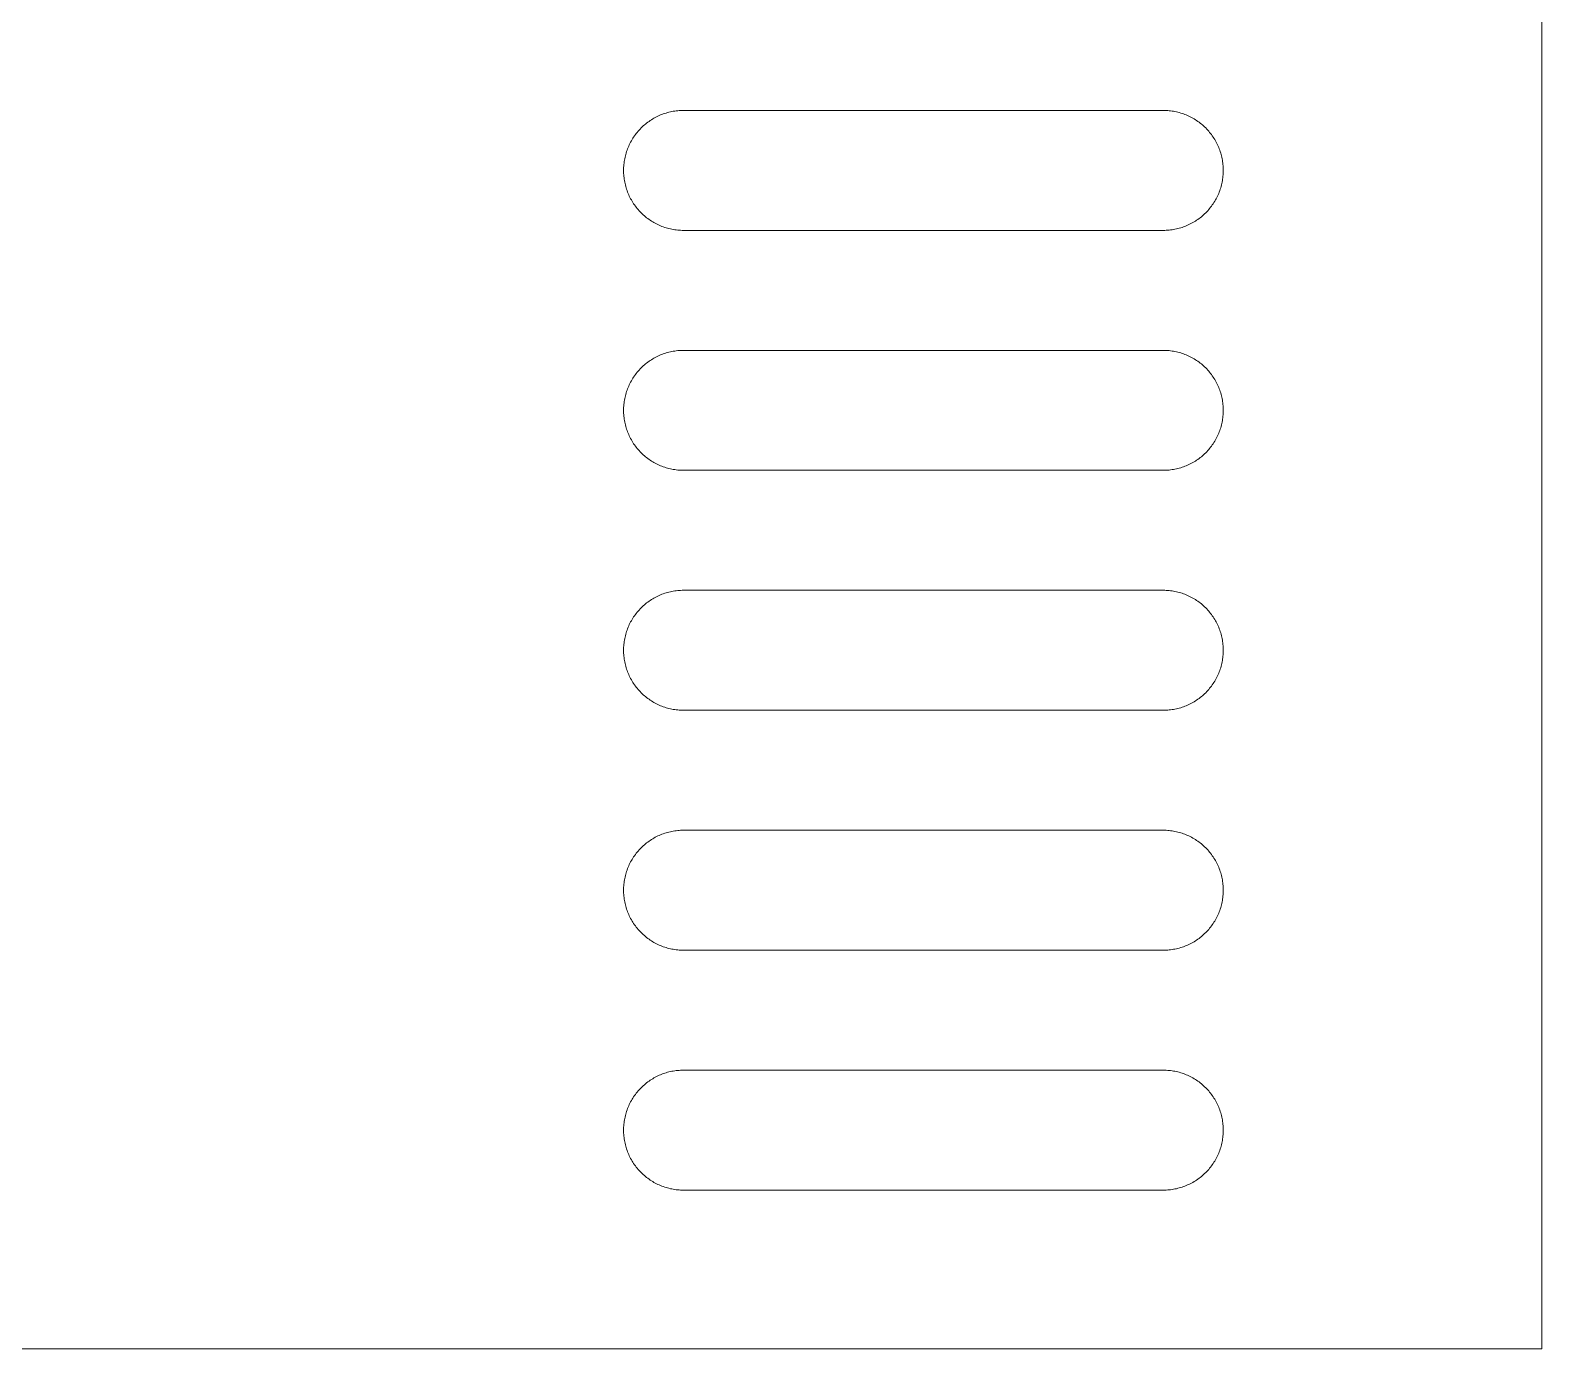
# Model space of a CAD drawing. Header units: millimetres. Extents: x -159872 to 386485, y -250577 to 158966.
# Drawn here: x 159329.5 to 159386.2, y 8849.1 to 8898.6 of the extents above; entities that cross this region are included whole.
import ezdxf

# ---------------------------------------------------------------- set-up
doc = ezdxf.new("R2010")
doc.units = ezdxf.units.MM
doc.header["$PDMODE"] = 1
doc.header["$PDSIZE"] = -2
doc.layers.add('LDS-equipment-kitchen equipment', color=3, linetype='Continuous', lineweight=13)

# ---------------------------------------------------------------- blocks, each defined once
blk = doc.blocks.new('Group-344')
at = {"layer": 'LDS-equipment-kitchen equipment'}
for points in [[(98712.687, 45306.623, 0), (98712.687, 45989.023, 0)], [(98680.487, 45353.073, 0), (98680.432, 45353.073, 0), (98680.377, 45353.07, 0), (98680.322, 45353.067, 0), (98680.267, 45353.062, 0), (98680.212, 45353.056, 0), (98680.157, 45353.049, 0), (98680.102, 45353.04, 0), (98680.048, 45353.03, 0), (98679.994, 45353.019, 0), (98679.94, 45353.006, 0), (98679.887, 45352.992, 0), (98679.834, 45352.976, 0), (98679.781, 45352.96, 0), (98679.729, 45352.942, 0), (98679.677, 45352.922, 0), (98679.626, 45352.902, 0), (98679.575, 45352.88, 0), (98679.525, 45352.857, 0), (98679.476, 45352.833, 0), (98679.427, 45352.808, 0), (98679.378, 45352.781, 0), (98679.33, 45352.753, 0), (98679.283, 45352.724, 0), (98679.237, 45352.694, 0), (98679.192, 45352.663, 0), (98679.147, 45352.63, 0), (98679.103, 45352.597, 0), (98679.06, 45352.562, 0), (98679.018, 45352.527, 0), (98678.976, 45352.49, 0), (98678.936, 45352.453, 0), (98678.896, 45352.414, 0), (98678.858, 45352.375, 0), (98678.82, 45352.334, 0), (98678.783, 45352.293, 0), (98678.748, 45352.251, 0), (98678.713, 45352.207, 0), (98678.68, 45352.164, 0), (98678.648, 45352.119, 0), (98678.616, 45352.073, 0), (98678.586, 45352.027, 0), (98678.557, 45351.98, 0), (98678.529, 45351.932, 0), (98678.503, 45351.884, 0), (98678.477, 45351.835, 0), (98678.453, 45351.785, 0), (98678.43, 45351.735, 0), (98678.408, 45351.684, 0), (98678.388, 45351.633, 0), (98678.369, 45351.581, 0), (98678.351, 45351.529, 0), (98678.334, 45351.476, 0), (98678.319, 45351.423, 0), (98678.305, 45351.37, 0), (98678.292, 45351.316, 0), (98678.28, 45351.262, 0), (98678.27, 45351.208, 0), (98678.262, 45351.153, 0), (98678.254, 45351.099, 0), (98678.248, 45351.044, 0), (98678.243, 45350.989, 0), (98678.24, 45350.934, 0), (98678.238, 45350.878, 0), (98678.237, 45350.823, 0)], [(98698.487, 45353.073, 0), (98680.487, 45353.073, 0)], [(98700.737, 45350.823, 0), (98700.737, 45350.878, 0), (98700.735, 45350.934, 0), (98700.731, 45350.989, 0), (98700.726, 45351.044, 0), (98700.72, 45351.099, 0), (98700.713, 45351.153, 0), (98700.704, 45351.208, 0), (98700.694, 45351.262, 0), (98700.683, 45351.316, 0), (98700.67, 45351.37, 0), (98700.656, 45351.423, 0), (98700.64, 45351.476, 0), (98700.624, 45351.529, 0), (98700.606, 45351.581, 0), (98700.586, 45351.633, 0), (98700.566, 45351.684, 0), (98700.544, 45351.735, 0), (98700.521, 45351.785, 0), (98700.497, 45351.835, 0), (98700.472, 45351.884, 0), (98700.445, 45351.932, 0), (98700.417, 45351.98, 0), (98700.388, 45352.027, 0), (98700.358, 45352.073, 0), (98700.327, 45352.119, 0), (98700.294, 45352.164, 0), (98700.261, 45352.207, 0), (98700.227, 45352.251, 0), (98700.191, 45352.293, 0), (98700.154, 45352.334, 0), (98700.117, 45352.375, 0), (98700.078, 45352.414, 0), (98700.039, 45352.453, 0), (98699.998, 45352.49, 0), (98699.957, 45352.527, 0), (98699.915, 45352.562, 0), (98699.872, 45352.597, 0), (98699.828, 45352.63, 0), (98699.783, 45352.663, 0), (98699.737, 45352.694, 0), (98699.691, 45352.724, 0), (98699.644, 45352.753, 0), (98699.596, 45352.781, 0), (98699.548, 45352.808, 0), (98699.499, 45352.833, 0), (98699.449, 45352.857, 0), (98699.399, 45352.88, 0), (98699.348, 45352.902, 0), (98699.297, 45352.922, 0), (98699.245, 45352.942, 0), (98699.193, 45352.96, 0), (98699.14, 45352.976, 0), (98699.087, 45352.992, 0), (98699.034, 45353.006, 0), (98698.98, 45353.019, 0), (98698.926, 45353.03, 0), (98698.872, 45353.04, 0), (98698.817, 45353.049, 0), (98698.763, 45353.056, 0), (98698.708, 45353.062, 0), (98698.653, 45353.067, 0), (98698.598, 45353.07, 0), (98698.542, 45353.073, 0), (98698.487, 45353.073, 0)], [(98678.237, 45350.823, 0), (98678.238, 45350.768, 0), (98678.24, 45350.713, 0), (98678.243, 45350.658, 0), (98678.248, 45350.603, 0), (98678.254, 45350.548, 0), (98678.262, 45350.493, 0), (98678.27, 45350.439, 0), (98678.28, 45350.384, 0), (98678.292, 45350.33, 0), (98678.305, 45350.276, 0), (98678.319, 45350.223, 0), (98678.334, 45350.17, 0), (98678.351, 45350.117, 0), (98678.369, 45350.065, 0), (98678.388, 45350.013, 0), (98678.408, 45349.962, 0), (98678.43, 45349.911, 0), (98678.453, 45349.861, 0), (98678.477, 45349.812, 0), (98678.503, 45349.763, 0), (98678.529, 45349.714, 0), (98678.557, 45349.666, 0), (98678.586, 45349.619, 0), (98678.616, 45349.573, 0), (98678.648, 45349.528, 0), (98678.68, 45349.483, 0), (98678.713, 45349.439, 0), (98678.748, 45349.396, 0), (98678.783, 45349.354, 0), (98678.82, 45349.312, 0), (98678.858, 45349.272, 0), (98678.896, 45349.232, 0), (98678.936, 45349.194, 0), (98678.976, 45349.156, 0), (98679.018, 45349.119, 0), (98679.06, 45349.084, 0), (98679.103, 45349.049, 0), (98679.147, 45349.016, 0), (98679.192, 45348.984, 0), (98679.237, 45348.952, 0), (98679.283, 45348.922, 0), (98679.33, 45348.893, 0), (98679.378, 45348.865, 0), (98679.427, 45348.839, 0), (98679.476, 45348.813, 0), (98679.525, 45348.789, 0), (98679.575, 45348.766, 0), (98679.626, 45348.744, 0), (98679.677, 45348.724, 0), (98679.729, 45348.705, 0), (98679.781, 45348.687, 0), (98679.834, 45348.67, 0), (98679.887, 45348.655, 0), (98679.94, 45348.641, 0), (98679.994, 45348.628, 0), (98680.048, 45348.616, 0), (98680.102, 45348.606, 0), (98680.157, 45348.598, 0), (98680.212, 45348.59, 0), (98680.267, 45348.584, 0), (98680.322, 45348.579, 0), (98680.377, 45348.576, 0), (98680.432, 45348.574, 0), (98680.487, 45348.573, 0)], [(98698.487, 45348.573, 0), (98698.542, 45348.574, 0), (98698.598, 45348.576, 0), (98698.653, 45348.579, 0), (98698.708, 45348.584, 0), (98698.763, 45348.59, 0), (98698.817, 45348.598, 0), (98698.872, 45348.606, 0), (98698.926, 45348.616, 0), (98698.98, 45348.628, 0), (98699.034, 45348.641, 0), (98699.087, 45348.655, 0), (98699.14, 45348.67, 0), (98699.193, 45348.687, 0), (98699.245, 45348.705, 0), (98699.297, 45348.724, 0), (98699.348, 45348.744, 0), (98699.399, 45348.766, 0), (98699.449, 45348.789, 0), (98699.499, 45348.813, 0), (98699.548, 45348.839, 0), (98699.596, 45348.865, 0), (98699.644, 45348.893, 0), (98699.691, 45348.922, 0), (98699.737, 45348.952, 0), (98699.783, 45348.984, 0), (98699.828, 45349.016, 0), (98699.872, 45349.049, 0), (98699.915, 45349.084, 0), (98699.957, 45349.119, 0), (98699.998, 45349.156, 0), (98700.039, 45349.194, 0), (98700.078, 45349.232, 0), (98700.117, 45349.272, 0), (98700.154, 45349.312, 0), (98700.191, 45349.354, 0), (98700.227, 45349.396, 0), (98700.261, 45349.439, 0), (98700.294, 45349.483, 0), (98700.327, 45349.528, 0), (98700.358, 45349.573, 0), (98700.388, 45349.619, 0), (98700.417, 45349.666, 0), (98700.445, 45349.714, 0), (98700.472, 45349.763, 0), (98700.497, 45349.812, 0), (98700.521, 45349.861, 0), (98700.544, 45349.911, 0), (98700.566, 45349.962, 0), (98700.586, 45350.013, 0), (98700.606, 45350.065, 0), (98700.624, 45350.117, 0), (98700.64, 45350.17, 0), (98700.656, 45350.223, 0), (98700.67, 45350.276, 0), (98700.683, 45350.33, 0), (98700.694, 45350.384, 0), (98700.704, 45350.439, 0), (98700.713, 45350.493, 0), (98700.72, 45350.548, 0), (98700.726, 45350.603, 0), (98700.731, 45350.658, 0), (98700.735, 45350.713, 0), (98700.737, 45350.768, 0), (98700.737, 45350.823, 0)], [(98698.487, 45348.573, 0), (98680.487, 45348.573, 0)], [(98680.487, 45344.073, 0), (98680.432, 45344.072, 0), (98680.377, 45344.07, 0), (98680.322, 45344.067, 0), (98680.267, 45344.062, 0), (98680.212, 45344.056, 0), (98680.157, 45344.049, 0), (98680.102, 45344.04, 0), (98680.048, 45344.03, 0), (98679.994, 45344.018, 0), (98679.94, 45344.006, 0), (98679.887, 45343.992, 0), (98679.834, 45343.976, 0), (98679.781, 45343.96, 0), (98679.729, 45343.942, 0), (98679.677, 45343.922, 0), (98679.626, 45343.902, 0), (98679.575, 45343.88, 0), (98679.525, 45343.857, 0), (98679.476, 45343.833, 0), (98679.427, 45343.807, 0), (98679.378, 45343.781, 0), (98679.33, 45343.753, 0), (98679.283, 45343.724, 0), (98679.237, 45343.694, 0), (98679.192, 45343.663, 0), (98679.147, 45343.63, 0), (98679.103, 45343.597, 0), (98679.06, 45343.562, 0), (98679.018, 45343.527, 0), (98678.976, 45343.49, 0), (98678.936, 45343.453, 0), (98678.896, 45343.414, 0), (98678.858, 45343.375, 0), (98678.82, 45343.334, 0), (98678.783, 45343.293, 0), (98678.748, 45343.251, 0), (98678.713, 45343.207, 0), (98678.68, 45343.163, 0), (98678.648, 45343.119, 0), (98678.616, 45343.073, 0), (98678.586, 45343.027, 0), (98678.557, 45342.98, 0), (98678.529, 45342.932, 0), (98678.503, 45342.884, 0), (98678.477, 45342.835, 0), (98678.453, 45342.785, 0), (98678.43, 45342.735, 0), (98678.408, 45342.684, 0), (98678.388, 45342.633, 0), (98678.369, 45342.581, 0), (98678.351, 45342.529, 0), (98678.334, 45342.476, 0), (98678.319, 45342.423, 0), (98678.305, 45342.37, 0), (98678.292, 45342.316, 0), (98678.28, 45342.262, 0), (98678.27, 45342.208, 0), (98678.262, 45342.153, 0), (98678.254, 45342.099, 0), (98678.248, 45342.044, 0), (98678.243, 45341.989, 0), (98678.24, 45341.934, 0), (98678.238, 45341.878, 0), (98678.237, 45341.823, 0)], [(98698.487, 45344.073, 0), (98680.487, 45344.073, 0)], [(98700.737, 45341.823, 0), (98700.737, 45341.878, 0), (98700.735, 45341.934, 0), (98700.731, 45341.989, 0), (98700.726, 45342.044, 0), (98700.72, 45342.099, 0), (98700.713, 45342.153, 0), (98700.704, 45342.208, 0), (98700.694, 45342.262, 0), (98700.683, 45342.316, 0), (98700.67, 45342.37, 0), (98700.656, 45342.423, 0), (98700.64, 45342.476, 0), (98700.624, 45342.529, 0), (98700.606, 45342.581, 0), (98700.586, 45342.633, 0), (98700.566, 45342.684, 0), (98700.544, 45342.735, 0), (98700.521, 45342.785, 0), (98700.497, 45342.835, 0), (98700.472, 45342.884, 0), (98700.445, 45342.932, 0), (98700.417, 45342.98, 0), (98700.388, 45343.027, 0), (98700.358, 45343.073, 0), (98700.327, 45343.119, 0), (98700.294, 45343.163, 0), (98700.261, 45343.207, 0), (98700.227, 45343.251, 0), (98700.191, 45343.293, 0), (98700.154, 45343.334, 0), (98700.117, 45343.375, 0), (98700.078, 45343.414, 0), (98700.039, 45343.453, 0), (98699.998, 45343.49, 0), (98699.957, 45343.527, 0), (98699.915, 45343.562, 0), (98699.872, 45343.597, 0), (98699.828, 45343.63, 0), (98699.783, 45343.663, 0), (98699.737, 45343.694, 0), (98699.691, 45343.724, 0), (98699.644, 45343.753, 0), (98699.596, 45343.781, 0), (98699.548, 45343.807, 0), (98699.499, 45343.833, 0), (98699.449, 45343.857, 0), (98699.399, 45343.88, 0), (98699.348, 45343.902, 0), (98699.297, 45343.922, 0), (98699.245, 45343.942, 0), (98699.193, 45343.96, 0), (98699.14, 45343.976, 0), (98699.087, 45343.992, 0), (98699.034, 45344.006, 0), (98698.98, 45344.018, 0), (98698.926, 45344.03, 0), (98698.872, 45344.04, 0), (98698.817, 45344.049, 0), (98698.763, 45344.056, 0), (98698.708, 45344.062, 0), (98698.653, 45344.067, 0), (98698.598, 45344.07, 0), (98698.542, 45344.072, 0), (98698.487, 45344.073, 0)], [(98678.237, 45341.823, 0), (98678.238, 45341.768, 0), (98678.24, 45341.713, 0), (98678.243, 45341.658, 0), (98678.248, 45341.603, 0), (98678.254, 45341.548, 0), (98678.262, 45341.493, 0), (98678.27, 45341.438, 0), (98678.28, 45341.384, 0), (98678.292, 45341.33, 0), (98678.305, 45341.276, 0), (98678.319, 45341.223, 0), (98678.334, 45341.17, 0), (98678.351, 45341.117, 0), (98678.369, 45341.065, 0), (98678.388, 45341.013, 0), (98678.408, 45340.962, 0), (98678.43, 45340.911, 0), (98678.453, 45340.861, 0), (98678.477, 45340.812, 0), (98678.503, 45340.763, 0), (98678.529, 45340.714, 0), (98678.557, 45340.666, 0), (98678.586, 45340.619, 0), (98678.616, 45340.573, 0), (98678.648, 45340.528, 0), (98678.68, 45340.483, 0), (98678.713, 45340.439, 0), (98678.748, 45340.396, 0), (98678.783, 45340.354, 0), (98678.82, 45340.312, 0), (98678.858, 45340.272, 0), (98678.896, 45340.232, 0), (98678.936, 45340.194, 0), (98678.976, 45340.156, 0), (98679.018, 45340.119, 0), (98679.06, 45340.084, 0), (98679.103, 45340.049, 0), (98679.147, 45340.016, 0), (98679.192, 45339.984, 0), (98679.237, 45339.952, 0), (98679.283, 45339.922, 0), (98679.33, 45339.893, 0), (98679.378, 45339.865, 0), (98679.427, 45339.839, 0), (98679.476, 45339.813, 0), (98679.525, 45339.789, 0), (98679.575, 45339.766, 0), (98679.626, 45339.744, 0), (98679.677, 45339.724, 0), (98679.729, 45339.705, 0), (98679.781, 45339.687, 0), (98679.834, 45339.67, 0), (98679.887, 45339.655, 0), (98679.94, 45339.641, 0), (98679.994, 45339.628, 0), (98680.048, 45339.616, 0), (98680.102, 45339.606, 0), (98680.157, 45339.598, 0), (98680.212, 45339.59, 0), (98680.267, 45339.584, 0), (98680.322, 45339.579, 0), (98680.377, 45339.576, 0), (98680.432, 45339.574, 0), (98680.487, 45339.573, 0)], [(98698.487, 45339.573, 0), (98698.542, 45339.574, 0), (98698.598, 45339.576, 0), (98698.653, 45339.579, 0), (98698.708, 45339.584, 0), (98698.763, 45339.59, 0), (98698.817, 45339.598, 0), (98698.872, 45339.606, 0), (98698.926, 45339.616, 0), (98698.98, 45339.628, 0), (98699.034, 45339.641, 0), (98699.087, 45339.655, 0), (98699.14, 45339.67, 0), (98699.193, 45339.687, 0), (98699.245, 45339.705, 0), (98699.297, 45339.724, 0), (98699.348, 45339.744, 0), (98699.399, 45339.766, 0), (98699.449, 45339.789, 0), (98699.499, 45339.813, 0), (98699.548, 45339.839, 0), (98699.596, 45339.865, 0), (98699.644, 45339.893, 0), (98699.691, 45339.922, 0), (98699.737, 45339.952, 0), (98699.783, 45339.984, 0), (98699.828, 45340.016, 0), (98699.872, 45340.049, 0), (98699.915, 45340.084, 0), (98699.957, 45340.119, 0), (98699.998, 45340.156, 0), (98700.039, 45340.194, 0), (98700.078, 45340.232, 0), (98700.117, 45340.272, 0), (98700.154, 45340.312, 0), (98700.191, 45340.354, 0), (98700.227, 45340.396, 0), (98700.261, 45340.439, 0), (98700.294, 45340.483, 0), (98700.327, 45340.528, 0), (98700.358, 45340.573, 0), (98700.388, 45340.619, 0), (98700.417, 45340.666, 0), (98700.445, 45340.714, 0), (98700.472, 45340.763, 0), (98700.497, 45340.812, 0), (98700.521, 45340.861, 0), (98700.544, 45340.911, 0), (98700.566, 45340.962, 0), (98700.586, 45341.013, 0), (98700.606, 45341.065, 0), (98700.624, 45341.117, 0), (98700.64, 45341.17, 0), (98700.656, 45341.223, 0), (98700.67, 45341.276, 0), (98700.683, 45341.33, 0), (98700.694, 45341.384, 0), (98700.704, 45341.438, 0), (98700.713, 45341.493, 0), (98700.72, 45341.548, 0), (98700.726, 45341.603, 0), (98700.731, 45341.658, 0), (98700.735, 45341.713, 0), (98700.737, 45341.768, 0), (98700.737, 45341.823, 0)], [(98698.487, 45339.573, 0), (98680.487, 45339.573, 0)], [(98680.487, 45335.073, 0), (98680.432, 45335.072, 0), (98680.377, 45335.07, 0), (98680.322, 45335.067, 0), (98680.267, 45335.062, 0), (98680.212, 45335.056, 0), (98680.157, 45335.049, 0), (98680.102, 45335.04, 0), (98680.048, 45335.03, 0), (98679.994, 45335.018, 0), (98679.94, 45335.006, 0), (98679.887, 45334.992, 0), (98679.834, 45334.976, 0), (98679.781, 45334.96, 0), (98679.729, 45334.942, 0), (98679.677, 45334.922, 0), (98679.626, 45334.902, 0), (98679.575, 45334.88, 0), (98679.525, 45334.857, 0), (98679.476, 45334.833, 0), (98679.427, 45334.807, 0), (98679.378, 45334.781, 0), (98679.33, 45334.753, 0), (98679.283, 45334.724, 0), (98679.237, 45334.694, 0), (98679.192, 45334.663, 0), (98679.147, 45334.63, 0), (98679.103, 45334.597, 0), (98679.06, 45334.562, 0), (98679.018, 45334.527, 0), (98678.976, 45334.49, 0), (98678.936, 45334.453, 0), (98678.896, 45334.414, 0), (98678.858, 45334.375, 0), (98678.82, 45334.334, 0), (98678.783, 45334.293, 0), (98678.748, 45334.25, 0), (98678.713, 45334.207, 0), (98678.68, 45334.163, 0), (98678.648, 45334.119, 0), (98678.616, 45334.073, 0), (98678.586, 45334.027, 0), (98678.557, 45333.98, 0), (98678.529, 45333.932, 0), (98678.503, 45333.884, 0), (98678.477, 45333.835, 0), (98678.453, 45333.785, 0), (98678.43, 45333.735, 0), (98678.408, 45333.684, 0), (98678.388, 45333.633, 0), (98678.369, 45333.581, 0), (98678.351, 45333.529, 0), (98678.334, 45333.476, 0), (98678.319, 45333.423, 0), (98678.305, 45333.37, 0), (98678.292, 45333.316, 0), (98678.28, 45333.262, 0), (98678.27, 45333.208, 0), (98678.262, 45333.153, 0), (98678.254, 45333.099, 0), (98678.248, 45333.044, 0), (98678.243, 45332.989, 0), (98678.24, 45332.934, 0), (98678.238, 45332.878, 0), (98678.237, 45332.823, 0)], [(98698.487, 45335.073, 0), (98680.487, 45335.073, 0)], [(98700.737, 45332.823, 0), (98700.737, 45332.878, 0), (98700.735, 45332.934, 0), (98700.731, 45332.989, 0), (98700.726, 45333.044, 0), (98700.72, 45333.099, 0), (98700.713, 45333.153, 0), (98700.704, 45333.208, 0), (98700.694, 45333.262, 0), (98700.683, 45333.316, 0), (98700.67, 45333.37, 0), (98700.656, 45333.423, 0), (98700.64, 45333.476, 0), (98700.624, 45333.529, 0), (98700.606, 45333.581, 0), (98700.586, 45333.633, 0), (98700.566, 45333.684, 0), (98700.544, 45333.735, 0), (98700.521, 45333.785, 0), (98700.497, 45333.835, 0), (98700.472, 45333.884, 0), (98700.445, 45333.932, 0), (98700.417, 45333.98, 0), (98700.388, 45334.027, 0), (98700.358, 45334.073, 0), (98700.327, 45334.119, 0), (98700.294, 45334.163, 0), (98700.261, 45334.207, 0), (98700.227, 45334.25, 0), (98700.191, 45334.293, 0), (98700.154, 45334.334, 0), (98700.117, 45334.375, 0), (98700.078, 45334.414, 0), (98700.039, 45334.453, 0), (98699.998, 45334.49, 0), (98699.957, 45334.527, 0), (98699.915, 45334.562, 0), (98699.872, 45334.597, 0), (98699.828, 45334.63, 0), (98699.783, 45334.663, 0), (98699.737, 45334.694, 0), (98699.691, 45334.724, 0), (98699.644, 45334.753, 0), (98699.596, 45334.781, 0), (98699.548, 45334.807, 0), (98699.499, 45334.833, 0), (98699.449, 45334.857, 0), (98699.399, 45334.88, 0), (98699.348, 45334.902, 0), (98699.297, 45334.922, 0), (98699.245, 45334.942, 0), (98699.193, 45334.96, 0), (98699.14, 45334.976, 0), (98699.087, 45334.992, 0), (98699.034, 45335.006, 0), (98698.98, 45335.018, 0), (98698.926, 45335.03, 0), (98698.872, 45335.04, 0), (98698.817, 45335.049, 0), (98698.763, 45335.056, 0), (98698.708, 45335.062, 0), (98698.653, 45335.067, 0), (98698.598, 45335.07, 0), (98698.542, 45335.072, 0), (98698.487, 45335.073, 0)], [(98678.237, 45332.823, 0), (98678.238, 45332.768, 0), (98678.24, 45332.713, 0), (98678.243, 45332.658, 0), (98678.248, 45332.603, 0), (98678.254, 45332.548, 0), (98678.262, 45332.493, 0), (98678.27, 45332.438, 0), (98678.28, 45332.384, 0), (98678.292, 45332.33, 0), (98678.305, 45332.276, 0), (98678.319, 45332.223, 0), (98678.334, 45332.17, 0), (98678.351, 45332.117, 0), (98678.369, 45332.065, 0), (98678.388, 45332.013, 0), (98678.408, 45331.962, 0), (98678.43, 45331.911, 0), (98678.453, 45331.861, 0), (98678.477, 45331.811, 0), (98678.503, 45331.762, 0), (98678.529, 45331.714, 0), (98678.557, 45331.666, 0), (98678.586, 45331.619, 0), (98678.616, 45331.573, 0), (98678.648, 45331.528, 0), (98678.68, 45331.483, 0), (98678.713, 45331.439, 0), (98678.748, 45331.396, 0), (98678.783, 45331.353, 0), (98678.82, 45331.312, 0), (98678.858, 45331.272, 0), (98678.896, 45331.232, 0), (98678.936, 45331.194, 0), (98678.976, 45331.156, 0), (98679.018, 45331.119, 0), (98679.06, 45331.084, 0), (98679.103, 45331.049, 0), (98679.147, 45331.016, 0), (98679.192, 45330.984, 0), (98679.237, 45330.952, 0), (98679.283, 45330.922, 0), (98679.33, 45330.893, 0), (98679.378, 45330.865, 0), (98679.427, 45330.839, 0), (98679.476, 45330.813, 0), (98679.525, 45330.789, 0), (98679.575, 45330.766, 0), (98679.626, 45330.744, 0), (98679.677, 45330.724, 0), (98679.729, 45330.705, 0), (98679.781, 45330.687, 0), (98679.834, 45330.67, 0), (98679.887, 45330.655, 0), (98679.94, 45330.641, 0), (98679.994, 45330.628, 0), (98680.048, 45330.616, 0), (98680.102, 45330.606, 0), (98680.157, 45330.597, 0), (98680.212, 45330.59, 0), (98680.267, 45330.584, 0), (98680.322, 45330.579, 0), (98680.377, 45330.576, 0), (98680.432, 45330.574, 0), (98680.487, 45330.573, 0)], [(98698.487, 45330.573, 0), (98698.542, 45330.574, 0), (98698.598, 45330.576, 0), (98698.653, 45330.579, 0), (98698.708, 45330.584, 0), (98698.763, 45330.59, 0), (98698.817, 45330.597, 0), (98698.872, 45330.606, 0), (98698.926, 45330.616, 0), (98698.98, 45330.628, 0), (98699.034, 45330.641, 0), (98699.087, 45330.655, 0), (98699.14, 45330.67, 0), (98699.193, 45330.687, 0), (98699.245, 45330.705, 0), (98699.297, 45330.724, 0), (98699.348, 45330.744, 0), (98699.399, 45330.766, 0), (98699.449, 45330.789, 0), (98699.499, 45330.813, 0), (98699.548, 45330.839, 0), (98699.596, 45330.865, 0), (98699.644, 45330.893, 0), (98699.691, 45330.922, 0), (98699.737, 45330.952, 0), (98699.783, 45330.984, 0), (98699.828, 45331.016, 0), (98699.872, 45331.049, 0), (98699.915, 45331.084, 0), (98699.957, 45331.119, 0), (98699.998, 45331.156, 0), (98700.039, 45331.194, 0), (98700.078, 45331.232, 0), (98700.117, 45331.272, 0), (98700.154, 45331.312, 0), (98700.191, 45331.353, 0), (98700.227, 45331.396, 0), (98700.261, 45331.439, 0), (98700.294, 45331.483, 0), (98700.327, 45331.528, 0), (98700.358, 45331.573, 0), (98700.388, 45331.619, 0), (98700.417, 45331.666, 0), (98700.445, 45331.714, 0), (98700.472, 45331.762, 0), (98700.497, 45331.811, 0), (98700.521, 45331.861, 0), (98700.544, 45331.911, 0), (98700.566, 45331.962, 0), (98700.586, 45332.013, 0), (98700.606, 45332.065, 0), (98700.624, 45332.117, 0), (98700.64, 45332.17, 0), (98700.656, 45332.223, 0), (98700.67, 45332.276, 0), (98700.683, 45332.33, 0), (98700.694, 45332.384, 0), (98700.704, 45332.438, 0), (98700.713, 45332.493, 0), (98700.72, 45332.548, 0), (98700.726, 45332.603, 0), (98700.731, 45332.658, 0), (98700.735, 45332.713, 0), (98700.737, 45332.768, 0), (98700.737, 45332.823, 0)], [(98698.487, 45330.573, 0), (98680.487, 45330.573, 0)], [(98680.487, 45326.073, 0), (98680.432, 45326.072, 0), (98680.377, 45326.07, 0), (98680.322, 45326.067, 0), (98680.267, 45326.062, 0), (98680.212, 45326.056, 0), (98680.157, 45326.049, 0), (98680.102, 45326.04, 0), (98680.048, 45326.03, 0), (98679.994, 45326.019, 0), (98679.94, 45326.006, 0), (98679.887, 45325.992, 0), (98679.834, 45325.976, 0), (98679.781, 45325.96, 0), (98679.729, 45325.942, 0), (98679.677, 45325.922, 0), (98679.626, 45325.902, 0), (98679.575, 45325.88, 0), (98679.525, 45325.857, 0), (98679.476, 45325.833, 0), (98679.427, 45325.807, 0), (98679.378, 45325.781, 0), (98679.33, 45325.753, 0), (98679.283, 45325.724, 0), (98679.237, 45325.694, 0), (98679.192, 45325.663, 0), (98679.147, 45325.63, 0), (98679.103, 45325.597, 0), (98679.06, 45325.562, 0), (98679.018, 45325.527, 0), (98678.976, 45325.49, 0), (98678.936, 45325.453, 0), (98678.896, 45325.414, 0), (98678.858, 45325.375, 0), (98678.82, 45325.334, 0), (98678.783, 45325.293, 0), (98678.748, 45325.251, 0), (98678.713, 45325.207, 0), (98678.68, 45325.163, 0), (98678.648, 45325.119, 0), (98678.616, 45325.073, 0), (98678.586, 45325.027, 0), (98678.557, 45324.98, 0), (98678.529, 45324.932, 0), (98678.503, 45324.884, 0), (98678.477, 45324.835, 0), (98678.453, 45324.785, 0), (98678.43, 45324.735, 0), (98678.408, 45324.684, 0), (98678.388, 45324.633, 0), (98678.369, 45324.581, 0), (98678.351, 45324.529, 0), (98678.334, 45324.476, 0), (98678.319, 45324.423, 0), (98678.305, 45324.37, 0), (98678.292, 45324.316, 0), (98678.28, 45324.262, 0), (98678.27, 45324.208, 0), (98678.262, 45324.153, 0), (98678.254, 45324.099, 0), (98678.248, 45324.044, 0), (98678.243, 45323.989, 0), (98678.24, 45323.934, 0), (98678.238, 45323.878, 0), (98678.237, 45323.823, 0)], [(98698.487, 45326.073, 0), (98680.487, 45326.073, 0)], [(98700.737, 45323.823, 0), (98700.737, 45323.878, 0), (98700.735, 45323.934, 0), (98700.731, 45323.989, 0), (98700.726, 45324.044, 0), (98700.72, 45324.099, 0), (98700.713, 45324.153, 0), (98700.704, 45324.208, 0), (98700.694, 45324.262, 0), (98700.683, 45324.316, 0), (98700.67, 45324.37, 0), (98700.656, 45324.423, 0), (98700.64, 45324.476, 0), (98700.624, 45324.529, 0), (98700.606, 45324.581, 0), (98700.586, 45324.633, 0), (98700.566, 45324.684, 0), (98700.544, 45324.735, 0), (98700.521, 45324.785, 0), (98700.497, 45324.835, 0), (98700.472, 45324.884, 0), (98700.445, 45324.932, 0), (98700.417, 45324.98, 0), (98700.388, 45325.027, 0), (98700.358, 45325.073, 0), (98700.327, 45325.119, 0), (98700.294, 45325.163, 0), (98700.261, 45325.207, 0), (98700.227, 45325.251, 0), (98700.191, 45325.293, 0), (98700.154, 45325.334, 0), (98700.117, 45325.375, 0), (98700.078, 45325.414, 0), (98700.039, 45325.453, 0), (98699.998, 45325.49, 0), (98699.957, 45325.527, 0), (98699.915, 45325.562, 0), (98699.872, 45325.597, 0), (98699.828, 45325.63, 0), (98699.783, 45325.663, 0), (98699.737, 45325.694, 0), (98699.691, 45325.724, 0), (98699.644, 45325.753, 0), (98699.596, 45325.781, 0), (98699.548, 45325.807, 0), (98699.499, 45325.833, 0), (98699.449, 45325.857, 0), (98699.399, 45325.88, 0), (98699.348, 45325.902, 0), (98699.297, 45325.922, 0), (98699.245, 45325.942, 0), (98699.193, 45325.96, 0), (98699.14, 45325.976, 0), (98699.087, 45325.992, 0), (98699.034, 45326.006, 0), (98698.98, 45326.019, 0), (98698.926, 45326.03, 0), (98698.872, 45326.04, 0), (98698.817, 45326.049, 0), (98698.763, 45326.056, 0), (98698.708, 45326.062, 0), (98698.653, 45326.067, 0), (98698.598, 45326.07, 0), (98698.542, 45326.072, 0), (98698.487, 45326.073, 0)], [(98678.237, 45323.823, 0), (98678.238, 45323.768, 0), (98678.24, 45323.713, 0), (98678.243, 45323.658, 0), (98678.248, 45323.603, 0), (98678.254, 45323.548, 0), (98678.262, 45323.493, 0), (98678.27, 45323.439, 0), (98678.28, 45323.384, 0), (98678.292, 45323.33, 0), (98678.305, 45323.276, 0), (98678.319, 45323.223, 0), (98678.334, 45323.17, 0), (98678.351, 45323.117, 0), (98678.369, 45323.065, 0), (98678.388, 45323.013, 0), (98678.408, 45322.962, 0), (98678.43, 45322.911, 0), (98678.453, 45322.861, 0), (98678.477, 45322.812, 0), (98678.503, 45322.763, 0), (98678.529, 45322.714, 0), (98678.557, 45322.666, 0), (98678.586, 45322.619, 0), (98678.616, 45322.573, 0), (98678.648, 45322.528, 0), (98678.68, 45322.483, 0), (98678.713, 45322.439, 0), (98678.748, 45322.396, 0), (98678.783, 45322.354, 0), (98678.82, 45322.312, 0), (98678.858, 45322.272, 0), (98678.896, 45322.232, 0), (98678.936, 45322.194, 0), (98678.976, 45322.156, 0), (98679.018, 45322.119, 0), (98679.06, 45322.084, 0), (98679.103, 45322.049, 0), (98679.147, 45322.016, 0), (98679.192, 45321.984, 0), (98679.237, 45321.952, 0), (98679.283, 45321.922, 0), (98679.33, 45321.893, 0), (98679.378, 45321.865, 0), (98679.427, 45321.839, 0), (98679.476, 45321.813, 0), (98679.525, 45321.789, 0), (98679.575, 45321.766, 0), (98679.626, 45321.744, 0), (98679.677, 45321.724, 0), (98679.729, 45321.705, 0), (98679.781, 45321.687, 0), (98679.834, 45321.67, 0), (98679.887, 45321.655, 0), (98679.94, 45321.641, 0), (98679.994, 45321.628, 0), (98680.048, 45321.616, 0), (98680.102, 45321.606, 0), (98680.157, 45321.598, 0), (98680.212, 45321.59, 0), (98680.267, 45321.584, 0), (98680.322, 45321.579, 0), (98680.377, 45321.576, 0), (98680.432, 45321.574, 0), (98680.487, 45321.573, 0)], [(98698.487, 45321.573, 0), (98698.542, 45321.574, 0), (98698.598, 45321.576, 0), (98698.653, 45321.579, 0), (98698.708, 45321.584, 0), (98698.763, 45321.59, 0), (98698.817, 45321.598, 0), (98698.872, 45321.606, 0), (98698.926, 45321.616, 0), (98698.98, 45321.628, 0), (98699.034, 45321.641, 0), (98699.087, 45321.655, 0), (98699.14, 45321.67, 0), (98699.193, 45321.687, 0), (98699.245, 45321.705, 0), (98699.297, 45321.724, 0), (98699.348, 45321.744, 0), (98699.399, 45321.766, 0), (98699.449, 45321.789, 0), (98699.499, 45321.813, 0), (98699.548, 45321.839, 0), (98699.596, 45321.865, 0), (98699.644, 45321.893, 0), (98699.691, 45321.922, 0), (98699.737, 45321.952, 0), (98699.783, 45321.984, 0), (98699.828, 45322.016, 0), (98699.872, 45322.049, 0), (98699.915, 45322.084, 0), (98699.957, 45322.119, 0), (98699.998, 45322.156, 0), (98700.039, 45322.194, 0), (98700.078, 45322.232, 0), (98700.117, 45322.272, 0), (98700.154, 45322.312, 0), (98700.191, 45322.354, 0), (98700.227, 45322.396, 0), (98700.261, 45322.439, 0), (98700.294, 45322.483, 0), (98700.327, 45322.528, 0), (98700.358, 45322.573, 0), (98700.388, 45322.619, 0), (98700.417, 45322.666, 0), (98700.445, 45322.714, 0), (98700.472, 45322.763, 0), (98700.497, 45322.812, 0), (98700.521, 45322.861, 0), (98700.544, 45322.911, 0), (98700.566, 45322.962, 0), (98700.586, 45323.013, 0), (98700.606, 45323.065, 0), (98700.624, 45323.117, 0), (98700.64, 45323.17, 0), (98700.656, 45323.223, 0), (98700.67, 45323.276, 0), (98700.683, 45323.33, 0), (98700.694, 45323.384, 0), (98700.704, 45323.439, 0), (98700.713, 45323.493, 0), (98700.72, 45323.548, 0), (98700.726, 45323.603, 0), (98700.731, 45323.658, 0), (98700.735, 45323.713, 0), (98700.737, 45323.768, 0), (98700.737, 45323.823, 0)], [(98698.487, 45321.573, 0), (98680.487, 45321.573, 0)], [(98680.487, 45317.073, 0), (98680.432, 45317.072, 0), (98680.377, 45317.07, 0), (98680.322, 45317.067, 0), (98680.267, 45317.062, 0), (98680.212, 45317.056, 0), (98680.157, 45317.049, 0), (98680.102, 45317.04, 0), (98680.048, 45317.03, 0), (98679.994, 45317.018, 0), (98679.94, 45317.006, 0), (98679.887, 45316.992, 0), (98679.834, 45316.976, 0), (98679.781, 45316.96, 0), (98679.729, 45316.942, 0), (98679.677, 45316.922, 0), (98679.626, 45316.902, 0), (98679.575, 45316.88, 0), (98679.525, 45316.857, 0), (98679.476, 45316.833, 0), (98679.427, 45316.807, 0), (98679.378, 45316.781, 0), (98679.33, 45316.753, 0), (98679.283, 45316.724, 0), (98679.237, 45316.694, 0), (98679.192, 45316.663, 0), (98679.147, 45316.63, 0), (98679.103, 45316.597, 0), (98679.06, 45316.562, 0), (98679.018, 45316.527, 0), (98678.976, 45316.49, 0), (98678.936, 45316.453, 0), (98678.896, 45316.414, 0), (98678.858, 45316.375, 0), (98678.82, 45316.334, 0), (98678.783, 45316.293, 0), (98678.748, 45316.251, 0), (98678.713, 45316.207, 0), (98678.68, 45316.163, 0), (98678.648, 45316.119, 0), (98678.616, 45316.073, 0), (98678.586, 45316.027, 0), (98678.557, 45315.98, 0), (98678.529, 45315.932, 0), (98678.503, 45315.884, 0), (98678.477, 45315.835, 0), (98678.453, 45315.785, 0), (98678.43, 45315.735, 0), (98678.408, 45315.684, 0), (98678.388, 45315.633, 0), (98678.369, 45315.581, 0), (98678.351, 45315.529, 0), (98678.334, 45315.476, 0), (98678.319, 45315.423, 0), (98678.305, 45315.37, 0), (98678.292, 45315.316, 0), (98678.28, 45315.262, 0), (98678.27, 45315.208, 0), (98678.262, 45315.153, 0), (98678.254, 45315.099, 0), (98678.248, 45315.044, 0), (98678.243, 45314.989, 0), (98678.24, 45314.934, 0), (98678.238, 45314.878, 0), (98678.237, 45314.823, 0)], [(98698.487, 45317.073, 0), (98680.487, 45317.073, 0)], [(98700.737, 45314.823, 0), (98700.737, 45314.878, 0), (98700.735, 45314.934, 0), (98700.731, 45314.989, 0), (98700.726, 45315.044, 0), (98700.72, 45315.099, 0), (98700.713, 45315.153, 0), (98700.704, 45315.208, 0), (98700.694, 45315.262, 0), (98700.683, 45315.316, 0), (98700.67, 45315.37, 0), (98700.656, 45315.423, 0), (98700.64, 45315.476, 0), (98700.624, 45315.529, 0), (98700.606, 45315.581, 0), (98700.586, 45315.633, 0), (98700.566, 45315.684, 0), (98700.544, 45315.735, 0), (98700.521, 45315.785, 0), (98700.497, 45315.835, 0), (98700.472, 45315.884, 0), (98700.445, 45315.932, 0), (98700.417, 45315.98, 0), (98700.388, 45316.027, 0), (98700.358, 45316.073, 0), (98700.327, 45316.119, 0), (98700.294, 45316.163, 0), (98700.261, 45316.207, 0), (98700.227, 45316.251, 0), (98700.191, 45316.293, 0), (98700.154, 45316.334, 0), (98700.117, 45316.375, 0), (98700.078, 45316.414, 0), (98700.039, 45316.453, 0), (98699.998, 45316.49, 0), (98699.957, 45316.527, 0), (98699.915, 45316.562, 0), (98699.872, 45316.597, 0), (98699.828, 45316.63, 0), (98699.783, 45316.663, 0), (98699.737, 45316.694, 0), (98699.691, 45316.724, 0), (98699.644, 45316.753, 0), (98699.596, 45316.781, 0), (98699.548, 45316.807, 0), (98699.499, 45316.833, 0), (98699.449, 45316.857, 0), (98699.399, 45316.88, 0), (98699.348, 45316.902, 0), (98699.297, 45316.922, 0), (98699.245, 45316.942, 0), (98699.193, 45316.96, 0), (98699.14, 45316.976, 0), (98699.087, 45316.992, 0), (98699.034, 45317.006, 0), (98698.98, 45317.018, 0), (98698.926, 45317.03, 0), (98698.872, 45317.04, 0), (98698.817, 45317.049, 0), (98698.763, 45317.056, 0), (98698.708, 45317.062, 0), (98698.653, 45317.067, 0), (98698.598, 45317.07, 0), (98698.542, 45317.072, 0), (98698.487, 45317.073, 0)], [(98678.237, 45314.823, 0), (98678.238, 45314.768, 0), (98678.24, 45314.713, 0), (98678.243, 45314.658, 0), (98678.248, 45314.603, 0), (98678.254, 45314.548, 0), (98678.262, 45314.493, 0), (98678.27, 45314.438, 0), (98678.28, 45314.384, 0), (98678.292, 45314.33, 0), (98678.305, 45314.276, 0), (98678.319, 45314.223, 0), (98678.334, 45314.17, 0), (98678.351, 45314.117, 0), (98678.369, 45314.065, 0), (98678.388, 45314.013, 0), (98678.408, 45313.962, 0), (98678.43, 45313.911, 0), (98678.453, 45313.861, 0), (98678.477, 45313.812, 0), (98678.503, 45313.762, 0), (98678.529, 45313.714, 0), (98678.557, 45313.666, 0), (98678.586, 45313.619, 0), (98678.616, 45313.573, 0), (98678.648, 45313.528, 0), (98678.68, 45313.483, 0), (98678.713, 45313.439, 0), (98678.748, 45313.396, 0), (98678.783, 45313.353, 0), (98678.82, 45313.312, 0), (98678.858, 45313.272, 0), (98678.896, 45313.232, 0), (98678.936, 45313.194, 0), (98678.976, 45313.156, 0), (98679.018, 45313.119, 0), (98679.06, 45313.084, 0), (98679.103, 45313.049, 0), (98679.147, 45313.016, 0), (98679.192, 45312.984, 0), (98679.237, 45312.952, 0), (98679.283, 45312.922, 0), (98679.33, 45312.893, 0), (98679.378, 45312.865, 0), (98679.427, 45312.839, 0), (98679.476, 45312.813, 0), (98679.525, 45312.789, 0), (98679.575, 45312.766, 0), (98679.626, 45312.744, 0), (98679.677, 45312.724, 0), (98679.729, 45312.705, 0), (98679.781, 45312.687, 0), (98679.834, 45312.67, 0), (98679.887, 45312.655, 0), (98679.94, 45312.641, 0), (98679.994, 45312.628, 0), (98680.048, 45312.616, 0), (98680.102, 45312.606, 0), (98680.157, 45312.597, 0), (98680.212, 45312.59, 0), (98680.267, 45312.584, 0), (98680.322, 45312.579, 0), (98680.377, 45312.576, 0), (98680.432, 45312.574, 0), (98680.487, 45312.573, 0)], [(98698.487, 45312.573, 0), (98698.542, 45312.574, 0), (98698.598, 45312.576, 0), (98698.653, 45312.579, 0), (98698.708, 45312.584, 0), (98698.763, 45312.59, 0), (98698.817, 45312.597, 0), (98698.872, 45312.606, 0), (98698.926, 45312.616, 0), (98698.98, 45312.628, 0), (98699.034, 45312.641, 0), (98699.087, 45312.655, 0), (98699.14, 45312.67, 0), (98699.193, 45312.687, 0), (98699.245, 45312.705, 0), (98699.297, 45312.724, 0), (98699.348, 45312.744, 0), (98699.399, 45312.766, 0), (98699.449, 45312.789, 0), (98699.499, 45312.813, 0), (98699.548, 45312.839, 0), (98699.596, 45312.865, 0), (98699.644, 45312.893, 0), (98699.691, 45312.922, 0), (98699.737, 45312.952, 0), (98699.783, 45312.984, 0), (98699.828, 45313.016, 0), (98699.872, 45313.049, 0), (98699.915, 45313.084, 0), (98699.957, 45313.119, 0), (98699.998, 45313.156, 0), (98700.039, 45313.194, 0), (98700.078, 45313.232, 0), (98700.117, 45313.272, 0), (98700.154, 45313.312, 0), (98700.191, 45313.353, 0), (98700.227, 45313.396, 0), (98700.261, 45313.439, 0), (98700.294, 45313.483, 0), (98700.327, 45313.528, 0), (98700.358, 45313.573, 0), (98700.388, 45313.619, 0), (98700.417, 45313.666, 0), (98700.445, 45313.714, 0), (98700.472, 45313.762, 0), (98700.497, 45313.812, 0), (98700.521, 45313.861, 0), (98700.544, 45313.911, 0), (98700.566, 45313.962, 0), (98700.586, 45314.013, 0), (98700.606, 45314.065, 0), (98700.624, 45314.117, 0), (98700.64, 45314.17, 0), (98700.656, 45314.223, 0), (98700.67, 45314.276, 0), (98700.683, 45314.33, 0), (98700.694, 45314.384, 0), (98700.704, 45314.438, 0), (98700.713, 45314.493, 0), (98700.72, 45314.548, 0), (98700.726, 45314.603, 0), (98700.731, 45314.658, 0), (98700.735, 45314.713, 0), (98700.737, 45314.768, 0), (98700.737, 45314.823, 0)], [(98698.487, 45312.573, 0), (98680.487, 45312.573, 0)], [(98712.687, 45306.623, 0), (97962.687, 45306.623, 0)]]:
    blk.add_polyline3d(points, dxfattribs=at)
for p in [(98678.237, 45350.823), (98700.737, 45350.823), (98678.237, 45341.823), (98700.737, 45341.823), (98678.237, 45332.823), (98700.737, 45332.823), (98678.237, 45323.823), (98700.737, 45323.823), (98678.237, 45314.823), (98700.737, 45314.823)]:
    blk.add_point(p, dxfattribs=at)
blk = doc.blocks.new('Group-410')
at = {"layer": 'LDS-equipment-kitchen equipment'}
blk.add_blockref('Group-344', (0, 0), dxfattribs=at)

msp = doc.modelspace()

# ---------------------------------------------------------------- block references
at = {"layer": 'LDS-equipment-kitchen equipment', "color": 7}
msp.add_blockref('Group-410', (60673.51323, -36457.51522), dxfattribs=at)

doc.saveas('drawing.dxf')
